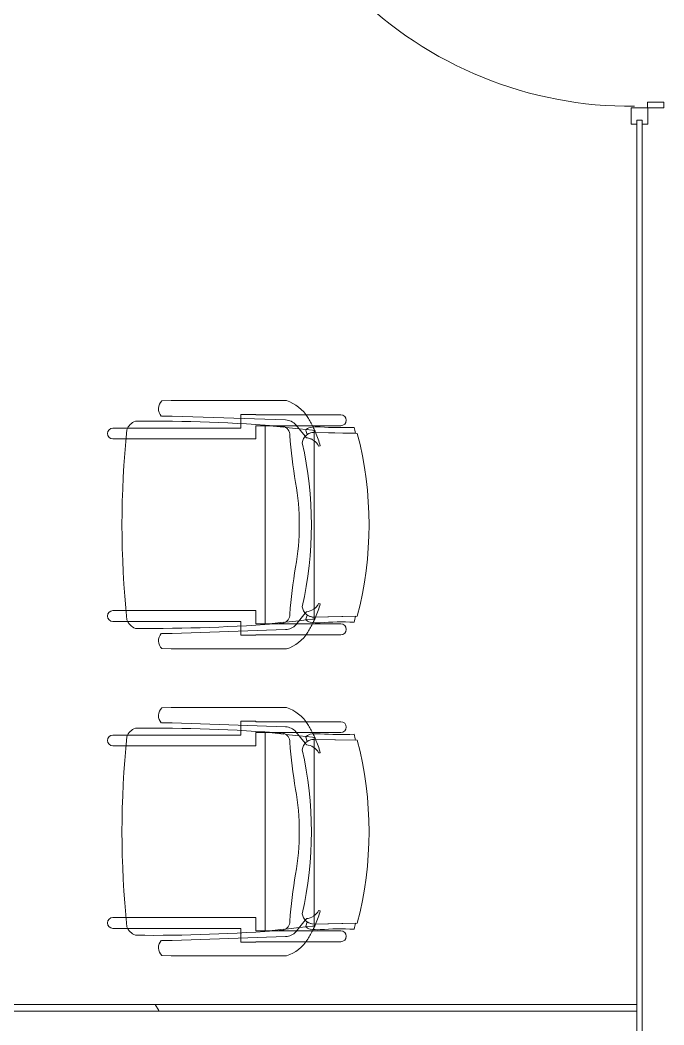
# Model space of a CAD drawing. Header units: inches. Extents: x 0 to 2535, y 0 to 2052.
# Drawn here: x 769.2 to 828, y 1786.4 to 1878 of the extents above; entities that cross this region are included whole.
import ezdxf

# ---------------------------------------------------------------- set-up
doc = ezdxf.new("R2010")
doc.units = ezdxf.units.IN
doc.header["$MEASUREMENT"] = 0
for name, color, linetype, lineweight in [('A-DOOR', 31, 'Continuous', 13), ('A-WALL', 113, 'Continuous', 13), ('A-WALL-PATT', 111, 'Continuous', 13), ('I-FURN', 30, 'Continuous', 9), ('I-WALL', 2, 'Continuous', 13)]:
    doc.layers.add(name, color=color, linetype=linetype, lineweight=lineweight)

# ---------------------------------------------------------------- blocks, each defined once
blk = doc.blocks.new('F-Haworth_Chair_X99-Seminar - X99 Seminar Chair with Glides-7293402-Level 07  POWER _ SIGNAL')
at = {"layer": 'I-FURN'}
for p, q in [((-8.82, 9.436), (-8.82, 10.778)), ((-7.829, 10.778), (-7.829, 9.57)), ((7.829, 9.57), (7.829, 10.778)), ((8.82, 10.778), (8.82, 9.436)), ((-8.82, -0.893), (-8.82, 9.436)), ((-7.829, 9.57), (-7.829, -2.271)), ((7.829, -2.271), (7.829, 9.57)), ((8.82, 9.436), (8.82, -0.893)), ((-11.324, 5.482), (-11.295, 6.317)), ((-9.919, 6.365), (-9.919, 5.365)), ((9.919, 5.365), (9.919, 6.365)), ((11.295, 6.317), (11.324, 5.482)), ((-11.324, -5.058), (-11.324, 5.482)), ((-9.919, 5.365), (-9.567, -4.966)), ((9.567, -4.966), (9.919, 5.365)), ((11.324, 5.482), (11.324, -5.058)), ((-10.07, -0.893), (-9.705, -0.893)), ((-10.07, -2.271), (-10.07, -0.893)), ((-9.705, -0.893), (-9.197, -0.893)), ((-9.197, -0.893), (-8.82, -0.893)), ((8.82, -0.893), (9.197, -0.893)), ((9.197, -0.893), (9.705, -0.893)), ((9.705, -0.893), (10.07, -0.893)), ((10.07, -0.893), (10.07, -2.271)), ((-10.038, -2.271), (-10.07, -2.271)), ((-10.038, -4.991), (-10.038, -2.271)), ((-9.042, -2.271), (-9.042, -3.122)), ((-7.829, -2.271), (-9.042, -2.271)), ((9.042, -2.271), (7.829, -2.271)), ((9.042, -3.122), (9.042, -2.271)), ((10.038, -2.271), (10.038, -4.991)), ((10.07, -2.271), (10.038, -2.271)), ((-9.066, -3.197), (-9.074, -3.122)), ((-9.071, -3.122), (-1.598, -3.122)), ((-8.898, -4.801), (-9.066, -3.197)), ((-9.042, -3.122), (-9.042, -3.429)), ((-9.042, -3.429), (-9.042, -3.624)), ((-9.042, -3.624), (-9.042, -5.987)), ((-1.559, -3.122), (9.071, -3.122)), ((9.066, -3.197), (8.898, -4.801)), ((9.042, -3.429), (9.042, -3.122)), ((9.042, -3.624), (9.042, -3.429)), ((9.042, -5.987), (9.042, -3.624)), ((9.074, -3.122), (9.066, -3.197)), ((-10.038, -6.814), (-10.038, -4.995)), ((-8.878, -4.986), (-8.886, -4.91)), ((-8.748, -6.225), (-8.878, -4.986)), ((8.878, -4.986), (8.748, -6.225)), ((8.886, -4.91), (8.878, -4.986)), ((10.038, -4.995), (10.038, -6.814)), ((-9.126, -5.919), (-8.071, -6.772)), ((-9.042, -5.987), (-9.042, -7.403)), ((-8.681, -6.866), (-8.748, -6.225)), ((8.071, -6.772), (9.126, -5.919)), ((8.748, -6.225), (8.681, -6.866)), ((9.042, -7.403), (9.042, -5.987)), ((-10.038, -10.021), (-10.038, -6.814)), ((-8.623, -7.419), (-8.681, -6.866)), ((-8.61, -6.81), (-8.235, -6.946)), ((-8.03, -6.805), (-7.947, -6.872)), ((7.947, -6.872), (8.03, -6.805)), ((8.235, -6.946), (8.61, -6.81)), ((8.681, -6.866), (8.623, -7.419)), ((10.038, -6.814), (10.038, -10.021)), ((-9.042, -7.403), (-9.042, -10.021)), ((-8.604, -7.597), (-8.621, -7.429)), ((-8.488, -7.597), (-8.562, -7.597)), ((-8.423, -7.569), (-8.345, -11.369)), ((-8.342, -11.518), (-8.423, -7.569)), ((-7.645, -7.597), (-8.402, -7.597)), ((7.645, -7.597), (-7.645, -7.597)), ((-7.182, -7.994), (-7.207, -8.133)), ((7.207, -8.133), (7.182, -7.994)), ((8.402, -7.597), (7.645, -7.597)), ((8.423, -7.569), (8.342, -11.518)), ((8.345, -11.369), (8.423, -7.569)), ((8.562, -7.597), (8.488, -7.597)), ((8.621, -7.429), (8.604, -7.597)), ((9.042, -10.021), (9.042, -7.403))]:
    blk.add_line(p, q, dxfattribs=at)
for centre, radius, start, end in [((-8.324, 10.778), 0.495, 0, 180), ((8.324, 10.778), 0.495, 0, 180), ((-8.213, 8.279), 1.314, 110.04325, 159.95675), ((0, -75.008), 84.963, 84.14745, 95.85255), ((8.213, 8.279), 1.314, 20.04325, 69.95675), ((144.065, 7.322), 153.519, 179.47495, 184.52132), ((-144.065, 7.322), 153.519, 355.47868, 0.52505), ((-10.584, 5.679), 0.956, 45.89014, 138.10986), ((10.584, 5.679), 0.956, 41.89014, 134.10986), ((-7.872, -3.924), 3.634, 198.17893, 238.04781), ((-8.183, -4.904), 1.385, 182.80127, 227.10784), ((-8.236, -4.592), 0.763, 194.23375, 275.76625), ((-11.319, -48.077), 42.842, 79.97666, 85.76994), ((11.319, -48.077), 42.842, 94.23006, 100.02334), ((8.236, -4.592), 0.763, 264.23375, 345.76625), ((8.183, -4.904), 1.385, 312.89216, 357.19873), ((7.872, -3.924), 3.634, 301.95219, 341.82107), ((0, 15.966), 22.194, 259.97666, 280.02334), ((-4.708, 1.148), 9.612, 238.04781, 243.99641), ((-5.201, -7.865), 3.739, 170.09358, 184.01435), ((-8.28, -7.327), 0.613, 122.54268, 170.09358), ((-7.37, -7.548), 1.054, 95.95537, 181.17861), ((-7.37, -7.548), 1.054, 145.20015, 181.17861), ((-6.554, -6.763), 1.382, 185.08783, 212.4248), ((0, 26.495), 33.832, 257.22846, 282.77154), ((7.37, -7.548), 1.054, 358.82139, 84.04463), ((6.554, -6.763), 1.382, 327.5752, 354.91217), ((7.37, -7.548), 1.054, 358.82139, 34.79985), ((8.28, -7.327), 0.613, 9.90642, 57.45732), ((5.201, -7.865), 3.739, 355.98565, 9.90642), ((4.708, 1.148), 9.612, 296.00359, 301.95219), ((-36.062, -10.03), 27.198, 357.48818, 4.01435), ((-4.708, 1.148), 9.612, 243.99641, 246.49061), ((-4.708, 1.148), 9.612, 246.63933, 247.07299), ((-4.708, 1.148), 9.612, 247.2631, 254.93341), ((-6.554, -6.763), 1.382, 214.01874, 242.94966), ((6.554, -6.763), 1.382, 297.05034, 325.98126), ((4.708, 1.148), 9.612, 285.06659, 292.7369), ((4.708, 1.148), 9.612, 292.92701, 293.36067), ((4.708, 1.148), 9.612, 293.50939, 296.00359), ((36.062, -10.03), 27.198, 175.98565, 182.51182), ((-9.54, -10.021), 0.498, 180, 0), ((9.54, -10.021), 0.498, 180, 0), ((0.002, 20.729), 33.165, 254.44776, 255.42343), ((0.001, 20.292), 32.885, 255.30403, 284.69254), ((-0.002, 20.729), 33.165, 284.57657, 285.55224)]:
    blk.add_arc(centre, radius, start, end, dxfattribs=at)
blk = doc.blocks.new('F-Haworth_Chair_X99-Seminar - X99 Seminar Chair with Glides-V8-Level 07  POWER _ SIGNAL')
at = {"layer": 'I-FURN'}
for p, q in [((-8.82, 9.436), (-8.82, 10.778)), ((-7.829, 10.778), (-7.829, 9.57)), ((7.829, 9.57), (7.829, 10.778)), ((8.82, 10.778), (8.82, 9.436)), ((-8.82, -0.893), (-8.82, 9.436)), ((-7.829, 9.57), (-7.829, -2.271)), ((7.829, -2.271), (7.829, 9.57)), ((8.82, 9.436), (8.82, -0.893)), ((-11.324, 5.482), (-11.295, 6.317)), ((-9.919, 6.365), (-9.919, 5.365)), ((9.919, 5.365), (9.919, 6.365)), ((11.295, 6.317), (11.324, 5.482)), ((-11.324, -5.058), (-11.324, 5.482)), ((-9.919, 5.365), (-9.567, -4.966)), ((9.567, -4.966), (9.919, 5.365)), ((11.324, 5.482), (11.324, -5.058)), ((-10.07, -0.893), (-9.705, -0.893)), ((-10.07, -2.271), (-10.07, -0.893)), ((-9.705, -0.893), (-9.197, -0.893)), ((-9.197, -0.893), (-8.82, -0.893)), ((8.82, -0.893), (9.197, -0.893)), ((9.197, -0.893), (9.705, -0.893)), ((9.705, -0.893), (10.07, -0.893)), ((10.07, -0.893), (10.07, -2.271)), ((-10.038, -2.271), (-10.07, -2.271)), ((-10.038, -4.991), (-10.038, -2.271)), ((-9.042, -2.271), (-9.042, -3.122)), ((-7.829, -2.271), (-9.042, -2.271)), ((9.042, -2.271), (7.829, -2.271)), ((9.042, -3.122), (9.042, -2.271)), ((10.038, -2.271), (10.038, -4.991)), ((10.07, -2.271), (10.038, -2.271)), ((-9.066, -3.197), (-9.074, -3.122)), ((-9.071, -3.122), (9.071, -3.122)), ((-8.898, -4.801), (-9.066, -3.197)), ((-9.042, -3.122), (-9.042, -3.429)), ((-9.042, -3.429), (-9.042, -3.624)), ((-9.042, -3.624), (-9.042, -5.987)), ((9.066, -3.197), (8.898, -4.801)), ((9.042, -3.429), (9.042, -3.122)), ((9.042, -3.624), (9.042, -3.429)), ((9.042, -5.987), (9.042, -3.624)), ((9.074, -3.122), (9.066, -3.197)), ((-10.038, -6.814), (-10.038, -4.995)), ((-8.878, -4.986), (-8.886, -4.91)), ((-8.748, -6.225), (-8.878, -4.986)), ((8.878, -4.986), (8.748, -6.225)), ((8.886, -4.91), (8.878, -4.986)), ((10.038, -4.995), (10.038, -6.814)), ((-9.126, -5.919), (-8.071, -6.772)), ((-9.042, -5.987), (-9.042, -7.403)), ((-8.681, -6.866), (-8.748, -6.225)), ((8.071, -6.772), (9.126, -5.919)), ((8.748, -6.225), (8.681, -6.866)), ((9.042, -7.403), (9.042, -5.987)), ((-10.038, -10.021), (-10.038, -6.814)), ((-8.623, -7.419), (-8.681, -6.866)), ((-8.61, -6.81), (-8.235, -6.946)), ((-8.03, -6.805), (-7.947, -6.872)), ((7.947, -6.872), (8.03, -6.805)), ((8.235, -6.946), (8.61, -6.81)), ((8.681, -6.866), (8.623, -7.419)), ((10.038, -6.814), (10.038, -10.021)), ((-9.042, -7.403), (-9.042, -10.021)), ((-8.604, -7.597), (-8.621, -7.429)), ((-8.488, -7.597), (-8.562, -7.597)), ((-8.423, -7.569), (-8.345, -11.369)), ((-8.342, -11.518), (-8.423, -7.569)), ((-7.645, -7.597), (-8.402, -7.597)), ((7.645, -7.597), (-7.645, -7.597)), ((-7.182, -7.994), (-7.207, -8.133)), ((7.207, -8.133), (7.182, -7.994)), ((8.402, -7.597), (7.645, -7.597)), ((8.423, -7.569), (8.342, -11.518)), ((8.345, -11.369), (8.423, -7.569)), ((8.562, -7.597), (8.488, -7.597)), ((8.621, -7.429), (8.604, -7.597)), ((9.042, -10.021), (9.042, -7.403))]:
    blk.add_line(p, q, dxfattribs=at)
for centre, radius, start, end in [((-8.324, 10.778), 0.495, 0, 180), ((8.324, 10.778), 0.495, 0, 180), ((-8.213, 8.279), 1.314, 110.04325, 159.95675), ((0, -75.008), 84.963, 84.14745, 95.85255), ((8.213, 8.279), 1.314, 20.04325, 69.95675), ((144.065, 7.322), 153.519, 179.47495, 184.52132), ((-144.065, 7.322), 153.519, 355.47868, 0.52505), ((-10.584, 5.679), 0.956, 45.89014, 138.10986), ((10.584, 5.679), 0.956, 41.89014, 134.10986), ((-7.872, -3.924), 3.634, 198.17893, 238.04781), ((-8.183, -4.904), 1.385, 182.80127, 227.10784), ((-8.236, -4.592), 0.763, 194.23375, 275.76625), ((-11.319, -48.077), 42.842, 79.97666, 85.76994), ((11.319, -48.077), 42.842, 94.23006, 100.02334), ((8.236, -4.592), 0.763, 264.23375, 345.76625), ((8.183, -4.904), 1.385, 312.89216, 357.19873), ((7.872, -3.924), 3.634, 301.95219, 341.82107), ((0, 15.966), 22.194, 259.97666, 280.02334), ((-4.708, 1.148), 9.612, 238.04781, 243.99641), ((-5.201, -7.865), 3.739, 170.09358, 184.01435), ((-8.28, -7.327), 0.613, 122.54268, 170.09358), ((-7.37, -7.548), 1.054, 95.95537, 181.17861), ((-7.37, -7.548), 1.054, 145.20015, 181.17861), ((-6.554, -6.763), 1.382, 185.08783, 212.4248), ((0, 26.495), 33.832, 257.22846, 282.77154), ((7.37, -7.548), 1.054, 358.82139, 84.04463), ((6.554, -6.763), 1.382, 327.5752, 340.44672), ((6.554, -6.763), 1.382, 340.44672, 354.91217), ((7.37, -7.548), 1.054, 358.82139, 34.79985), ((8.28, -7.327), 0.613, 9.90642, 57.45732), ((5.201, -7.865), 3.739, 355.98565, 9.90642), ((4.708, 1.148), 9.612, 296.00359, 301.95219), ((-36.062, -10.03), 27.198, 357.48818, 4.01435), ((-4.708, 1.148), 9.612, 243.99641, 246.49061), ((-4.708, 1.148), 9.612, 246.63933, 247.07299), ((-4.708, 1.148), 9.612, 247.2631, 254.93341), ((-6.554, -6.763), 1.382, 214.01874, 228.4842), ((-6.554, -6.763), 1.382, 228.4842, 242.94966), ((6.554, -6.763), 1.382, 297.05034, 325.98126), ((4.708, 1.148), 9.612, 285.06659, 292.7369), ((4.708, 1.148), 9.612, 292.92701, 293.36067), ((4.708, 1.148), 9.612, 293.50939, 296.00359), ((36.062, -10.03), 27.198, 175.98565, 182.51182), ((-9.54, -10.021), 0.498, 180, 0), ((9.54, -10.021), 0.498, 180, 0), ((0.002, 20.729), 33.165, 254.44776, 255.42343), ((0.001, 20.292), 32.885, 255.30403, 284.69254), ((-0.002, 20.729), 33.165, 284.57657, 285.55224)]:
    blk.add_arc(centre, radius, start, end, dxfattribs=at)
blk = doc.blocks.new('Door - Single - Full Lite-7789768-Level 07  POWER _ SIGNAL')
at = {"layer": 'A-DOOR', "lineweight": 9}
for p, q in [((-14.131, 2.142), (-13.631, 2.142)), ((-14.131, 0.681), (-14.131, 2.142)), ((-13.631, 2.142), (-13.631, 0.642)), ((21.619, 2.142), (22.119, 2.142)), ((21.619, 0.642), (21.619, 2.142)), ((22.119, 2.142), (22.119, 0.681)), ((-15.631, 0.681), (-14.131, 0.681)), ((-15.631, 0.161), (-15.631, 0.681)), ((-14.131, 0.642), (-14.131, -0.858)), ((-13.631, 0.642), (-14.131, 0.642)), ((22.119, 0.642), (21.619, 0.642)), ((22.119, 0.681), (23.619, 0.681)), ((22.119, -0.858), (22.119, 0.642)), ((23.619, 0.681), (23.619, 0.161)), ((-15.631, -0.858), (-15.631, -0.339)), ((-14.131, -0.858), (-15.631, -0.858)), ((23.619, -0.858), (22.119, -0.858)), ((23.619, -0.339), (23.619, -0.858))]:
    blk.add_line(p, q, dxfattribs=at)
at = {"layer": 'A-DOOR'}
for p, q in [((-12.631, -0.858), (-14.006, -0.858)), ((-14.006, -0.858), (-14.006, -36.858)), ((-12.631, -36.858), (-12.631, -0.858)), ((-14.006, -36.858), (-12.631, -36.858))]:
    blk.add_line(p, q, dxfattribs=at)
at = {"layer": 'A-DOOR', "lineweight": 9}
blk.add_arc((-14.006, -0.858), 36, 270, 0.5, dxfattribs=at)

msp = doc.modelspace()

# ---------------------------------------------------------------- hatches: boundary and pattern name
at = {"layer": 'A-WALL-PATT', "lineweight": 9}
h = msp.add_hatch(dxfattribs=at)
h.set_pattern_fill('FP_1', color=256, style=0, pattern_type=2)
h.set_pattern_definition([(0, (0, 0), (30.72, 7.68), [1.267, -21.773, 1.267, -21.773, -122.88]), (0, (0, 0), (30.72, 7.68), [-46.08, 1.267, -44.813, 1.267, -21.773, -53.76]), (0, (0, 0), (30.72, 7.68), [-115.2, 1.267, -14.093, 1.267, -37.133]), (120, (11.52, 3.84), (-22.011075, 22.7643), [1.267, -21.773, 1.267, -21.773, -122.88]), (120, (11.52, 3.84), (-22.011075, 22.7643), [-46.08, 1.267, -44.813, 1.267, -21.773, -53.76]), (120, (11.52, 3.84), (-22.011075, 22.7643), [-115.2, 1.267, -14.093, 1.267, -37.133]), (240, (15.36, 19.2), (-8.708925, -30.4443), [1.267, -21.773, 1.267, -21.773, -122.88]), (240, (15.36, 19.2), (-8.708925, -30.4443), [-46.08, 1.267, -44.813, 1.267, -21.773, -53.76]), (240, (15.36, 19.2), (-8.708925, -30.4443), [-115.2, 1.267, -14.093, 1.267, -37.133])])
h.paths.add_polyline_path([(761.51, 1787.625), (825.5, 1787.625), (825.5, 1788.25), (661.093, 1788.25), (661.093, 1787.625), (761.385, 1787.625)], flags=0)

# ---------------------------------------------------------------- linework, layer by layer
at = {"layer": 'A-WALL'}
for p, q in [((661.093, 1787.625), (825.5, 1787.625)), ((825.5, 1784.5), (825.5, 1788.25))]:
    msp.add_line(p, q, dxfattribs=at)
at = {"layer": 'I-WALL'}
for p, q in [((825.5, 1868.925), (825.5, 1788.25)), ((826, 1868.925), (825.5, 1868.925)), ((826, 1704), (826, 1868.925)), ((825.5, 1788.25), (661.093, 1788.25))]:
    msp.add_line(p, q, dxfattribs=at)

# ---------------------------------------------------------------- block references
at = {"layer": 'A-DOOR', "rotation": 269.9999999999999}
msp.add_blockref('Door - Single - Full Lite-7789768-Level 07  POWER _ SIGNAL', (825.839, 1892.169), dxfattribs=at)
at = {"layer": 'I-FURN', "rotation": 90.00000000000001}
for name, p in [('F-Haworth_Chair_X99-Seminar - X99 Seminar Chair with Glides-V8-Level 07  POWER _ SIGNAL', (788.475, 1832)), ('F-Haworth_Chair_X99-Seminar - X99 Seminar Chair with Glides-7293402-Level 07  POWER _ SIGNAL', (788.475, 1804))]:
    msp.add_blockref(name, p, dxfattribs=at)

doc.saveas('drawing.dxf')
